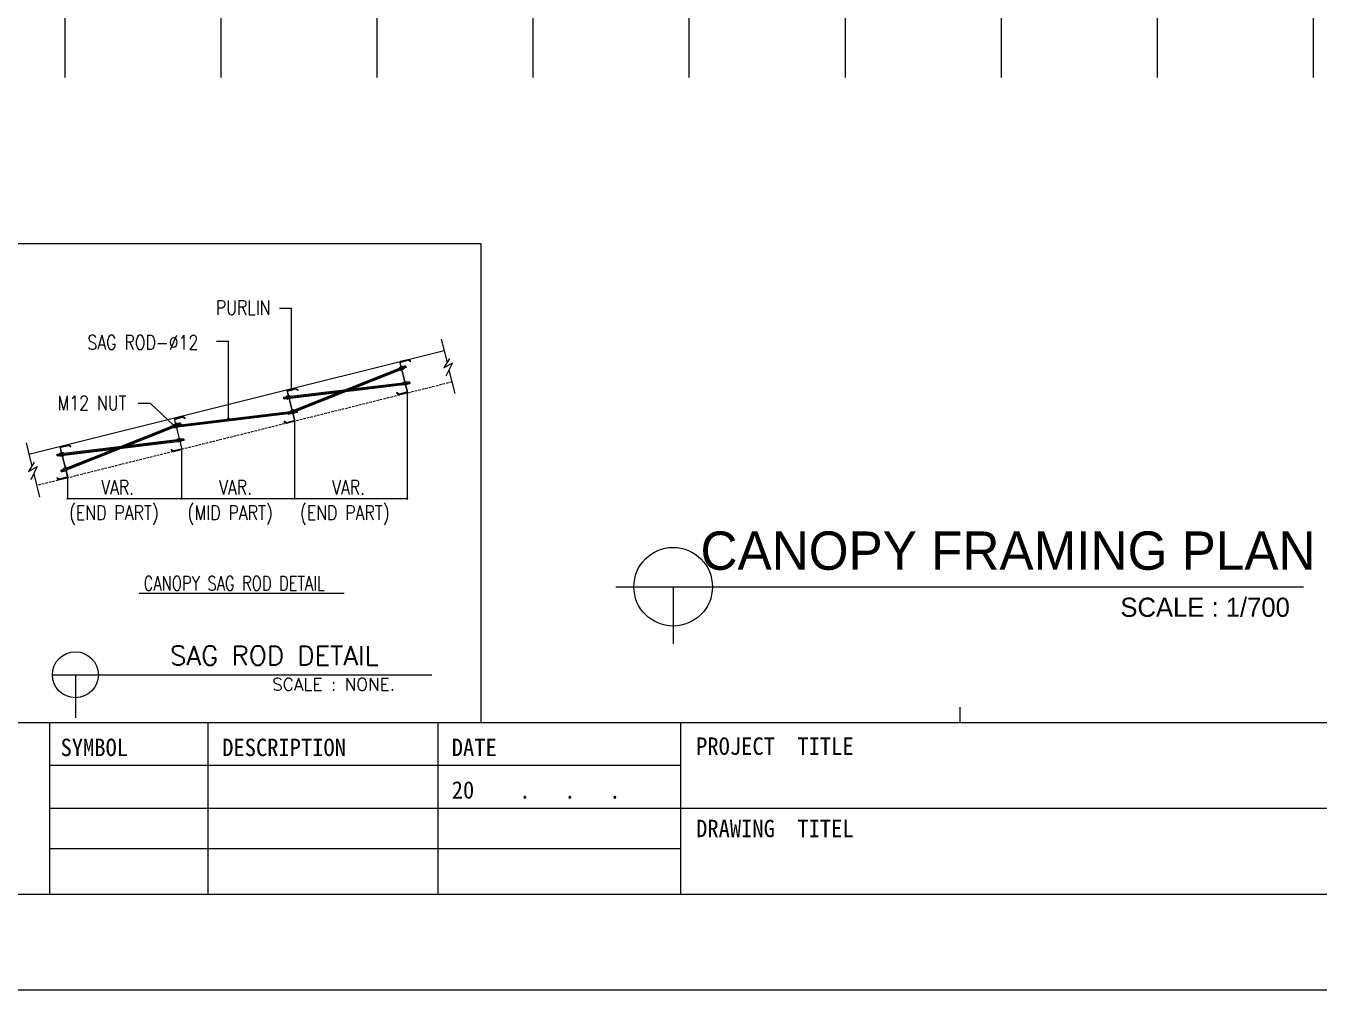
# Model space of a CAD drawing. Header units: metres. Extents: x -297536 to 1852864, y -630451 to -422551.
# Drawn here: x 369226 to 463724, y -630451 to -560020 of the extents above; entities that cross this region are included whole.
import ezdxf
from ezdxf.enums import TextEntityAlignment as Align

# ---------------------------------------------------------------- set-up
doc = ezdxf.new("R2010")
doc.units = ezdxf.units.M
doc.header["$LTSCALE"] = 700
for name, pattern in [('CEN', [62, 60, -1, 0, -1]), ('CENTER', [50.8, 31.75, -6.35, 6.35, -6.35]), ('HIDDEN', [0.375, 0.25, -0.125])]:
    doc.linetypes.add(name, pattern=pattern)
for name, color, linetype in [('__DIM', 7, 'Continuous'), ('B', 3, 'Continuous'), ('bl', 3, 'Continuous'), ('CEN', 152, 'CEN'), ('con', 2, 'Continuous'), ('DIM', 7, 'Continuous'), ('MAIN', 1, 'Continuous'), ('sec', 4, 'Continuous'), ('TEX', 3, 'Continuous'), ('TEXT', 4, 'Continuous'), ('된장공장-1$0$FORM', 2, 'Continuous'), ('된장공장-1$0$WID', 4, 'Continuous')]:
    doc.layers.add(name, color=color, linetype=linetype)
doc.styles.add('WHGTXT', font='romans.shx', dxfattribs={"bigfont": 'WHGTXT.shx'})
doc.styles.add('나눔바른고딕', font='')
doc.styles.add('된장공장-1$0$타이틀', font='GulimChe.ttf')
doc.styles.get('나눔바른고딕').set_extended_font_data('나눔바른고딕')

# ---------------------------------------------------------------- blocks, each defined once
blk = doc.blocks.new('DOT')
at = {"layer": '__DIM', "color": 1, "linetype": 'ByBlock'}
blk.add_line((-0.5, 0), (-1, 0), dxfattribs=at)
at = {"layer": '__DIM', "color": 1, "linetype": 'ByBlock', "const_width": 0.5}
blk.add_lwpolyline([(-0.25, 0, 1), (0.25, 0, 1)], format="xyb", close=True, dxfattribs=at)
blk = doc.blocks.new('Form01')
at = {"ltscale": 0.015}
blk.add_lwpolyline([(0, 0), (420, 0), (420, -297), (0, -297)], close=True, dxfattribs=at)
at = {"layer": '된장공장-1$0$FORM', "color": 4, "ltscale": 250}
for p, q in [((410, -269.1), (10, -269.1)), ((115, -269.1), (115, -287)), ((131.52, -269.1), (131.52, -287)), ((155.51, -269.1), (155.51, -287)), ((180.84, -269.1), (180.84, -287)), ((180.84, -273.57), (115, -273.57)), ((410, -278.04), (115, -278.04)), ((180.84, -282.24), (115, -282.24))]:
    blk.add_line(p, q, dxfattribs=at)
at = {"layer": '된장공장-1$0$WID', "ltscale": 250}
for p, q in [((210, -267.47), (210, -269.1)), ((10, -287), (410, -287))]:
    blk.add_line(p, q, dxfattribs=at)
at = {"layer": '된장공장-1$0$FORM', "color": 7, "ltscale": 250, "style": '된장공장-1$0$타이틀'}
for s, height, p in [('SYMBOL', 1.817, (116.14, -272.58)), ('DESCRIPTION', 1.8172, (133.01, -272.58)), ('DATE', 1.817, (156.97, -272.58)), ('PROJECT  TITLE', 1.8172, (182.48, -272.45)), ('20    .   .   .', 1.8172, (156.97, -277.02)), ('DRAWING  TITEL', 1.8172, (182.48, -281.04))]:
    blk.add_text(s, height=height, dxfattribs=at).set_placement(p)

msp = doc.modelspace()

# ---------------------------------------------------------------- linework, layer by layer
for p, q in [((399579.1, -582901.6), (400006, -584613.5)), ((400179.6, -584324.6), (399773.2, -585000.9)), ((399773.2, -585000.9), (400394, -584643.8)), ((400394, -584643.8), (399922.8, -585617.7)), ((400006, -584613.5), (400006, -584613.5)), ((400142.9, -585162.8), (400569.8, -586874.7)), ((369236.5, -590466.8), (369663.3, -592178.8)), ((369836.9, -591889.9), (369430.5, -592566.2)), ((369430.5, -592566.2), (370051.4, -592209.1)), ((370051.4, -592209.1), (369580.2, -593183)), ((369663.3, -592178.8), (369663.3, -592178.8)), ((369800.3, -592728.1), (370227.1, -594440))]:
    msp.add_line(p, q)
at = {"color": 5}
msp.add_lwpolyline([(402464.2, -610917.4), (367464.2, -610917.4), (367464.2, -575917.4), (402464.2, -575917.4)], close=True, dxfattribs=at)
at = {"layer": 'B'}
for p, q in [((396760.5, -584909.1), (396822.6, -585065.2)), ((396584, -585160), (396522, -585004)), ((396544.7, -585025.8), (396629, -584992.3)), ((396585.5, -585128.5), (396669.8, -585095)), ((396759, -584940.6), (396674.7, -584974.1)), ((396799.8, -585043.3), (396715.5, -585076.9)), ((396794.6, -586064), (396814.6, -586230.7)), ((396811, -586090.9), (396901, -586080.1)), ((396824.2, -586200.7), (396914.2, -586189.9)), ((397039.9, -586063.4), (396949.8, -586074.2)), ((397053.1, -586173.2), (396963, -586184)), ((397069.5, -586200), (397049.5, -586033.4)), ((388290.2, -587115.6), (388380.2, -587104.8)), ((388303.4, -587225.4), (388393.4, -587214.5)), ((388519.1, -587088.1), (388429, -587098.9)), ((388532.3, -587197.8), (388442.3, -587208.7)), ((388563, -588160), (388583.1, -588326.7)), ((388564, -588168), (388626.1, -588324)), ((388579.4, -588186.9), (388669.5, -588176)), ((388586.8, -588189.8), (388671.1, -588156.2)), ((388592.6, -588296.6), (388682.7, -588285.8)), ((388627.6, -588292.5), (388711.9, -588259)), ((388801.1, -588104.6), (388716.7, -588138.1)), ((388808.4, -588159.3), (388718.3, -588170.2)), ((388821.6, -588269.1), (388731.5, -588279.9)), ((388841.9, -588207.3), (388757.6, -588240.8)), ((388864.6, -588229.1), (388802.6, -588073.1)), ((388838, -588296), (388817.9, -588129.3)), ((380112.7, -589319.8), (380050.7, -589163.8)), ((380058.6, -589211.6), (380148.7, -589200.7)), ((380071.8, -589321.3), (380161.9, -589310.5)), ((380073.4, -589185.6), (380157.7, -589152.1)), ((380114.3, -589288.4), (380198.6, -589254.8)), ((380287.6, -589184), (380197.5, -589194.8)), ((380287.7, -589100.4), (380203.4, -589133.9)), ((380300.8, -589293.8), (380210.7, -589304.6)), ((380328.6, -589203.2), (380244.3, -589236.7)), ((380289.3, -589068.9), (380351.3, -589225)), ((380300.4, -590220.1), (380320.4, -590386.8)), ((380316.8, -590247), (380406.9, -590236.1)), ((380330, -590356.7), (380420.1, -590345.9)), ((380545.7, -590219.4), (380455.7, -590230.3)), ((380558.9, -590329.2), (380468.9, -590340)), ((380575.3, -590356.1), (380555.3, -590189.4)), ((371738.4, -591418.8), (371718.4, -591252.1)), ((371734.8, -591279), (371824.9, -591268.2)), ((371748, -591388.8), (371838.1, -591378)), ((371963.7, -591251.5), (371873.7, -591262.3)), ((371976.9, -591361.3), (371886.9, -591372.1)), ((371973.3, -591221.5), (371993.3, -591388.2)), ((371980.9, -592372.2), (372043, -592528.2)), ((372003.7, -592394), (372088, -592360.5)), ((372044.5, -592496.8), (372128.8, -592463.3)), ((372217.9, -592308.8), (372133.6, -592342.4)), ((372258.8, -592411.6), (372174.5, -592445.1)), ((372281.5, -592433.4), (372219.5, -592277.4))]:
    msp.add_line(p, q, dxfattribs=at)
for points in [[(396735.9, -585128.2), (396820.3, -585094.7, 0.4729645), (396799.8, -585043.3, 0.2362205), (396759, -584940.6, 0.4729645), (396738.6, -584889.2), (396654.2, -584922.7)], [(396608.6, -584940.9), (396524.3, -584974.4, 0.4729645), (396544.7, -585025.8, 0.2362205), (396585.5, -585128.5, 0.4729645), (396606, -585179.9), (396690.3, -585146.4)], [(396920.8, -586244.7), (396830.8, -586255.6, -0.4729645), (396824.2, -586200.7, -0.2362205), (396811, -586090.9, -0.4729645), (396804.4, -586036), (396894.4, -586025.2)], [(396943.2, -586019.3), (397033.3, -586008.5, -0.4729645), (397039.9, -586063.4, -0.2362205), (397053.1, -586173.2, -0.4729645), (397059.7, -586228), (396969.6, -586238.9)], [(388373.6, -587049.9), (388283.6, -587060.7, 0.4729645), (388290.2, -587115.6, 0.2362205), (388303.4, -587225.4, 0.4729645), (388310, -587280.3), (388400, -587269.4)], [(388448.9, -587263.6), (388538.9, -587252.7, 0.4729645), (388532.3, -587197.8, 0.2362205), (388519.1, -587088.1, 0.4729645), (388512.5, -587033.2), (388422.4, -587044)], [(388732.3, -588310.4), (388648, -588343.9, -0.4729645), (388627.6, -588292.5, -0.2362205), (388586.8, -588189.8, -0.4729645), (388566.3, -588138.4), (388650.6, -588104.9)], [(388689.3, -588340.7), (388599.2, -588351.5, -0.4729645), (388592.6, -588296.6, -0.2362205), (388579.4, -588186.9, -0.4729645), (388572.8, -588132), (388662.9, -588121.1)], [(388696.3, -588086.7), (388780.6, -588053.2, -0.4729645), (388801.1, -588104.6, -0.2362205), (388841.9, -588207.3, -0.4729645), (388862.3, -588258.7), (388778, -588292.2)], [(388711.7, -588115.3), (388801.8, -588104.4, -0.4729645), (388808.4, -588159.3, -0.2362205), (388821.6, -588269.1, -0.4729645), (388828.2, -588324), (388738.1, -588334.8)], [(380142.1, -589145.8), (380052, -589156.7, 0.4729645), (380058.6, -589211.6, 0.2362205), (380071.8, -589321.3, 0.4729645), (380078.4, -589376.2), (380168.5, -589365.4)], [(380137.3, -589100.7), (380053, -589134.2, 0.4729645), (380073.4, -589185.6, 0.2362205), (380114.3, -589288.4, 0.4729645), (380134.7, -589339.7), (380219, -589306.2)], [(380264.7, -589288), (380349, -589254.5, 0.4729645), (380328.6, -589203.2, 0.2362205), (380287.7, -589100.4, 0.4729645), (380267.3, -589049), (380183, -589082.6)], [(380217.3, -589359.5), (380307.4, -589348.7, 0.4729645), (380300.8, -589293.8, 0.2362205), (380287.6, -589184, 0.4729645), (380281, -589129.1), (380190.9, -589140)], [(380426.7, -590400.8), (380336.6, -590411.6, -0.4729645), (380330, -590356.7, -0.2362205), (380316.8, -590247, -0.4729645), (380310.2, -590192.1), (380400.3, -590181.2)], [(380449.1, -590175.4), (380539.1, -590164.5, -0.4729645), (380545.7, -590219.4, -0.2362205), (380558.9, -590329.2, -0.4729645), (380565.5, -590384.1), (380475.5, -590394.9)], [(371818.3, -591213.3), (371728.2, -591224.1, 0.4729645), (371734.8, -591279, 0.2362205), (371748, -591388.8, 0.4729645), (371754.6, -591443.7), (371844.7, -591432.9)], [(371893.5, -591427), (371983.5, -591416.2, 0.4729645), (371976.9, -591361.3, 0.2362205), (371963.7, -591251.5, 0.4729645), (371957.1, -591196.6), (371867.1, -591207.4)], [(372149.2, -592514.6), (372064.9, -592548.2, -0.4729645), (372044.5, -592496.8, -0.2362205), (372003.7, -592394, -0.4729645), (371983.2, -592342.7), (372067.5, -592309.1)], [(372113.2, -592291), (372197.5, -592257.5, -0.4729645), (372217.9, -592308.8, -0.2362205), (372258.8, -592411.6, -0.4729645), (372279.2, -592463), (372194.9, -592496.5)]]:
    msp.add_lwpolyline(points, format="xyb", close=True, dxfattribs=at)
for p in [(388704.4, -588202.5), (388704.4, -588202.5), (371845.2, -591321.4), (371845.2, -591321.4), (372121.3, -592406.8), (372121.3, -592406.8)]:
    msp.add_point(p, dxfattribs=at)
at = {"layer": 'bl'}
msp.add_line((399792.6, -583757.5), (369449.9, -591322.8), dxfattribs=at)
at = {"layer": 'CEN'}
for p, q in [((372080, -488252.5), (372080, -563790)), ((383480, -488252.5), (383480, -563790)), ((394880, -488252.5), (394880, -563790)), ((406280, -488252.5), (406280, -563790)), ((417680, -488252.5), (417680, -563790)), ((429080, -488252.5), (429080, -563790)), ((440480, -488252.5), (440480, -563790)), ((451880, -488252.5), (451880, -563790)), ((463280, -488252.5), (463280, -563790))]:
    msp.add_line(p, q, dxfattribs=at)
at = {"layer": 'CEN', "linetype": 'CENTER', "ltscale": 15}
for p, q in [((388362.8, -588338.3), (397038.1, -584889.1)), ((388035.7, -587201.9), (397323, -586085)), ((379804.2, -589297.8), (389091.4, -588181)), ((371779.7, -592542.6), (380566.9, -589048.9)), ((371480.3, -591365.3), (380828.8, -590241.1))]:
    msp.add_line(p, q, dxfattribs=at)
at = {"layer": 'con'}
for p, q in [((412340.7, -600985.1), (462587.6, -600985.1)), ((416523, -600985.1), (416523, -605167.4))]:
    msp.add_line(p, q, dxfattribs=at)
msp.add_circle((416523, -600985.1), 2869.8, dxfattribs=at)
at = {"layer": 'Defpoints', "color": 0, "linetype": 'ByBlock'}
for p in [(397085.6, -586696.2), (388852.1, -588792.2), (371765.4, -590748.6), (380589.5, -590852.3), (380589.5, -590852.3), (372352.6, -593015.7)]:
    msp.add_point(p, dxfattribs=at)
at = {"layer": 'DIM'}
for p, q in [((387769.2, -580649.2), (388644.2, -580649.2)), ((388644.2, -586467.6), (388644.2, -580649.2)), ((383152.6, -583044.5), (384027.6, -583044.5)), ((384027.6, -588619.2), (384027.6, -583044.5)), ((396958.2, -584852.2), (396767.9, -584927.8)), ((396969.3, -584856.9), (396771.1, -584935.7)), ((396958.2, -584852.2), (397005.4, -584970.8)), ((396969.3, -584856.9), (396958.2, -584852.2)), ((396969.3, -584856.9), (397010.2, -584959.8)), ((388810, -588091.8), (396529.4, -585022.6)), ((388857.2, -588210.5), (396576.6, -585141.3)), ((397010.2, -584959.8), (396812, -585038.6)), ((397005.4, -584970.8), (396815.1, -585046.5)), ((397010.2, -584959.8), (397005.4, -584970.8)), ((388531.1, -587078), (396797, -586083.9)), ((388546.3, -587204.8), (396812.2, -586210.8)), ((397255.1, -586028.8), (397051.9, -586053.3)), ((397264.6, -586036.3), (397052.9, -586061.7)), ((397277.8, -586146.2), (397066.1, -586171.7)), ((397270.4, -586155.7), (397067.1, -586180.1)), ((397085.6, -586755.4), (397085.6, -594553.1)), ((397270.4, -586155.7), (397255.1, -586028.8)), ((397264.6, -586036.3), (397255.1, -586028.8)), ((397277.8, -586146.2), (397264.6, -586036.3)), ((397277.8, -586146.2), (397270.4, -586155.7)), ((377422.2, -587586.3), (378297.2, -587586.3)), ((380014.9, -589190.5), (378297.2, -587586.3)), ((388065.4, -587142.6), (388277.2, -587117.1)), ((388065.4, -587142.6), (388072.9, -587133.1)), ((388078.7, -587252.5), (388065.4, -587142.6)), ((388072.9, -587133.1), (388276.2, -587108.6)), ((388088.1, -587259.9), (388072.9, -587133.1)), ((388078.7, -587252.5), (388290.4, -587227)), ((388078.7, -587252.5), (388088.1, -587259.9)), ((388088.1, -587259.9), (388291.4, -587235.5)), ((388293.8, -587255.4), (388273.8, -587088.7)), ((388528.7, -587058), (388548.7, -587224.7)), ((380299.5, -589173.9), (388565.4, -588179.9)), ((380314.8, -589300.8), (388580.7, -588306.7)), ((388376.4, -588273.3), (388574.6, -588194.5)), ((388376.4, -588273.3), (388381.2, -588262.3)), ((388376.4, -588273.3), (388417.3, -588376.2)), ((388381.2, -588262.3), (388571.4, -588186.6)), ((388381.2, -588262.3), (388428.4, -588381)), ((388417.3, -588376.2), (388615.5, -588297.4)), ((388417.3, -588376.2), (388428.4, -588381)), ((388428.4, -588381), (388618.6, -588305.3)), ((389023.6, -588124.8), (388820.3, -588149.2)), ((389033.1, -588132.2), (388821.3, -588157.7)), ((389046.3, -588242.1), (388834.6, -588267.6)), ((389038.9, -588251.6), (388835.6, -588276.1)), ((389038.9, -588251.6), (389023.6, -588124.8)), ((389033.1, -588132.2), (389023.6, -588124.8)), ((389046.3, -588242.1), (389033.1, -588132.2)), ((389046.3, -588242.1), (389038.9, -588251.6)), ((372226.9, -592296), (380058.1, -589182.5)), ((372274.1, -592414.7), (380105.3, -589301.2)), ((379833.9, -589238.5), (380045.6, -589213)), ((379833.9, -589238.5), (379841.3, -589229)), ((379847.1, -589348.4), (379833.9, -589238.5)), ((379841.3, -589229), (380044.6, -589204.6)), ((379856.6, -589355.9), (379841.3, -589229)), ((379847.1, -589348.4), (380058.9, -589323)), ((379847.1, -589348.4), (379856.6, -589355.9)), ((379856.6, -589355.9), (380059.9, -589331.4)), ((380062.3, -589351.3), (380042.2, -589184.7)), ((380487, -589012), (380296.7, -589087.6)), ((380297.1, -589154), (380317.2, -589320.7)), ((380498, -589016.7), (380299.8, -589095.5)), ((380538.9, -589119.6), (380340.7, -589198.4)), ((380534.1, -589130.7), (380343.9, -589206.3)), ((380487, -589012), (380534.1, -589130.7)), ((380498, -589016.7), (380487, -589012)), ((380498, -589016.7), (380538.9, -589119.6)), ((380538.9, -589119.6), (380534.1, -589130.7)), ((388852.1, -588851.3), (388852.1, -594565)), ((371975.7, -591241.4), (380302.8, -590240)), ((371990.9, -591368.2), (380318, -590366.8)), ((380761, -590184.9), (380557.7, -590209.4)), ((380770.4, -590192.3), (380558.7, -590217.8)), ((380783.7, -590302.3), (380571.9, -590327.7)), ((380776.2, -590311.7), (380572.9, -590336.2)), ((380776.2, -590311.7), (380761, -590184.9)), ((380770.4, -590192.3), (380761, -590184.9)), ((380783.7, -590302.3), (380770.4, -590192.3)), ((380783.7, -590302.3), (380776.2, -590311.7)), ((371510.1, -591306), (371721.8, -591280.5)), ((371510.1, -591306), (371517.5, -591296.5)), ((371523.3, -591415.9), (371510.1, -591306)), ((371517.5, -591296.5), (371720.8, -591272.1)), ((371532.8, -591423.3), (371517.5, -591296.5)), ((371523.3, -591415.9), (371735, -591390.4)), ((371523.3, -591415.9), (371532.8, -591423.3)), ((371532.8, -591423.3), (371736, -591398.9)), ((380589.5, -590911.4), (380589.5, -594565)), ((380589.5, -590911.4), (380589.5, -594565)), ((371793.3, -592477.6), (371991.5, -592398.8)), ((371793.3, -592477.6), (371798.1, -592466.5)), ((371793.3, -592477.6), (371834.2, -592580.5)), ((371798.1, -592466.5), (371988.3, -592390.9)), ((371798.1, -592466.5), (371845.3, -592585.2)), ((371834.2, -592580.5), (372032.4, -592501.7)), ((371834.2, -592580.5), (371845.3, -592585.2)), ((371845.3, -592585.2), (372035.5, -592509.6)), ((372268.5, -592971.5), (372268.5, -594565)), ((372268.5, -594553.1), (397085.6, -594553.1))]:
    msp.add_line(p, q, dxfattribs=at)
at = {"layer": 'DIM', "const_width": 77.2}
for points in [[(372227.3, -594553.3, 1), (372309.8, -594553.3, 1)], [(380548, -594553.1, 1), (380630.5, -594553.1, 1)], [(388810.9, -594553.3, 1), (388893.4, -594553.3, 1)], [(397044.4, -594553.3, 1), (397126.9, -594553.3, 1)]]:
    msp.add_lwpolyline(points, format="xyb", close=True, dxfattribs=at)
at = {"layer": 'DIM'}
for p in [(380589.5, -594553.1), (388852.1, -594553.1), (397085.6, -594553.1)]:
    msp.add_point(p, dxfattribs=at)
for points in [[(372289.8, -594549.6), (372289.8, -594556.7), (372268.5, -594553.1)], [(380568.2, -594549.6), (380568.2, -594556.7), (380589.5, -594553.1)], [(380610.8, -594549.6), (380610.8, -594556.7), (380589.5, -594553.1)], [(388830.8, -594549.6), (388830.8, -594556.7), (388852.1, -594553.1)], [(397064.3, -594549.6), (397064.3, -594556.7), (397085.6, -594553.1)]]:
    msp.add_solid(points, dxfattribs=at)
at = {"layer": 'MAIN', "linetype": 'HIDDEN'}
msp.add_line((400359.8, -586032.7), (370017.2, -593598), dxfattribs=at)
at = {"layer": 'sec'}
for points in [[(396500.6, -586910.4, -0.2216947), (396456.4, -586902), (396324.6, -586807.3), (396306, -586833.2), (396437.8, -586927.9, 0.2216947), (396508.4, -586941.3), (397041.8, -586805.5, 0.4142136), (397103.2, -586702.1), (396578.6, -584641.6, -0.4142136), (396617, -584576.9), (397150.3, -584441.1, -0.2216947), (397194.5, -584449.5), (397326.3, -584544.3), (397344.9, -584518.4), (397213.1, -584423.6, 0.2216947), (397142.4, -584410.2), (396609.1, -584546, 0.4142136), (396547.7, -584649.4), (397072.3, -586710, -0.4142136), (397033.9, -586774.6)], [(388269, -589006.3, -0.2216947), (388224.9, -588998), (388093.1, -588903.2), (388074.4, -588929.1), (388206.3, -589023.9, 0.2216947), (388276.9, -589037.3), (388810.2, -588901.4, 0.4142136), (388871.7, -588798), (388347, -586737.5, -0.4142136), (388385.4, -586672.9), (388918.8, -586537.1, -0.2216947), (388962.9, -586545.5), (389094.7, -586640.2), (389113.3, -586614.3), (388981.5, -586519.6, 0.2216947), (388910.9, -586506.2), (388377.5, -586642, 0.4142136), (388316.1, -586745.4), (388840.8, -588805.9, -0.4142136), (388802.4, -588870.5)], [(380029.3, -591070.2, -0.2216947), (379985.2, -591061.8), (379853.4, -590967.1), (379834.7, -590993), (379966.5, -591087.7, 0.2216947), (380037.2, -591101.1), (380570.5, -590965.3, 0.4142136), (380632, -590861.9), (380107.3, -588801.4, -0.4142136), (380145.7, -588736.8), (380679.1, -588601, -0.2216947), (380723.2, -588609.3), (380855, -588704.1), (380873.6, -588678.2), (380741.8, -588583.4, 0.2216947), (380671.2, -588570), (380137.8, -588705.9, 0.4142136), (380076.4, -588809.3), (380601.1, -590869.8, -0.4142136), (380562.7, -590934.4)], [(371678.7, -593130.3, -0.2216947), (371634.5, -593122), (371502.7, -593027.2), (371484.1, -593053.1), (371615.9, -593147.8, 0.2216947), (371686.6, -593161.2), (372219.9, -593025.4, 0.4142136), (372281.3, -592922), (371756.7, -590861.5, -0.4142136), (371795.1, -590796.9), (372328.4, -590661.1, -0.2216947), (372372.6, -590669.4), (372504.4, -590764.2), (372523, -590738.3), (372391.2, -590643.5, 0.2216947), (372320.6, -590630.2), (371787.2, -590766, 0.4142136), (371725.8, -590869.4), (372250.4, -592929.9, -0.4142136), (372212, -592994.5)]]:
    msp.add_lwpolyline(points, format="xyb", close=True, dxfattribs=at)
at = {"layer": 'TEX'}
for p, q in [((371163.5, -607417.3), (374943.5, -607417.3)), ((372843.5, -607417.3), (372843.5, -610567.3)), ((374943.5, -607417.3), (398890.3, -607417.4))]:
    msp.add_line(p, q, dxfattribs=at)
msp.add_circle((372843.5, -607417.3), 1680, dxfattribs=at)
at = {"layer": 'TEXT'}
msp.add_line((377494.5, -601458.8), (392482.3, -601458.8), dxfattribs=at)

# ---------------------------------------------------------------- block references
at = {"xscale": 700, "yscale": 700, "zscale": 700}
msp.add_blockref('Form01', (290464.2, -422550.9), dxfattribs=at)
at = {"layer": 'DIM'}
for p, xscale, yscale, zscale, rotation in [((388644.2, -586574.1), 212.8896690946514, 212.8896690946514, 212.8896690946514, 270), ((384027.6, -588725.6), 212.8896690946514, 212.8896690946514, 212.8896690946514, 270), ((380092.7, -589263.1), 212.8896690942317, 212.8896690942317, 212.8896690942317, 316.95714320409)]:
    msp.add_blockref('DOT', p, dxfattribs=dict(at, xscale=xscale, yscale=yscale, zscale=zscale, rotation=rotation))

# ---------------------------------------------------------------- texts
at = {"color": 4, "style": '나눔바른고딕'}
msp.add_text('CANOPY FRAMING PLAN', height=2800, dxfattribs=at).set_placement((440990.2, -599749.3), align=Align.CENTER)
msp.add_text('SCALE : 1/700', height=1400, dxfattribs=at).set_placement((449199.9, -603184.8))
at = {"layer": 'TEX', "style": 'WHGTXT', "width": 0.8}
for s, p in [('PURLIN', (383105.1, -580603.4)), ('SAG ROD-%%C12', (373724.2, -583144.9)), ('M12 NUT', (371535.6, -587573.3))]:
    msp.add_text(s, height=1050, rotation=359.999975, dxfattribs=at).set_placement(p, align=Align.MIDDLE_LEFT)
for s, p in [('VAR.', (377143.3, -593725.3)), ('VAR.', (385748.4, -593725.3)), ('VAR.', (394011, -593725.3)), ('(END PART)', (378932.1, -595582.8)), ('(MID PART)', (387266.5, -595582.8)), ('(END PART)', (395799.8, -595582.8))]:
    msp.add_text(s, height=1050, rotation=359.999975, dxfattribs=at).set_placement(p, align=Align.MIDDLE_RIGHT)
at = {"layer": 'TEX', "style": 'WHGTXT', "width": 0.75}
msp.add_text('CANOPY SAG ROD DETAIL', height=1050, dxfattribs=at).set_placement((377831.6, -601256.2))
at = {"layer": 'TEX', "style": 'WHGTXT'}
msp.add_text('SAG ROD DETAIL', height=1400, dxfattribs=at).set_placement((387371.8, -606717.4), align=Align.CENTER)
msp.add_text('SCALE : NONE.', height=903, rotation=359.999975, dxfattribs=at).set_placement((387220.4, -608117.4), align=Align.MIDDLE_LEFT)

doc.saveas('drawing.dxf')
